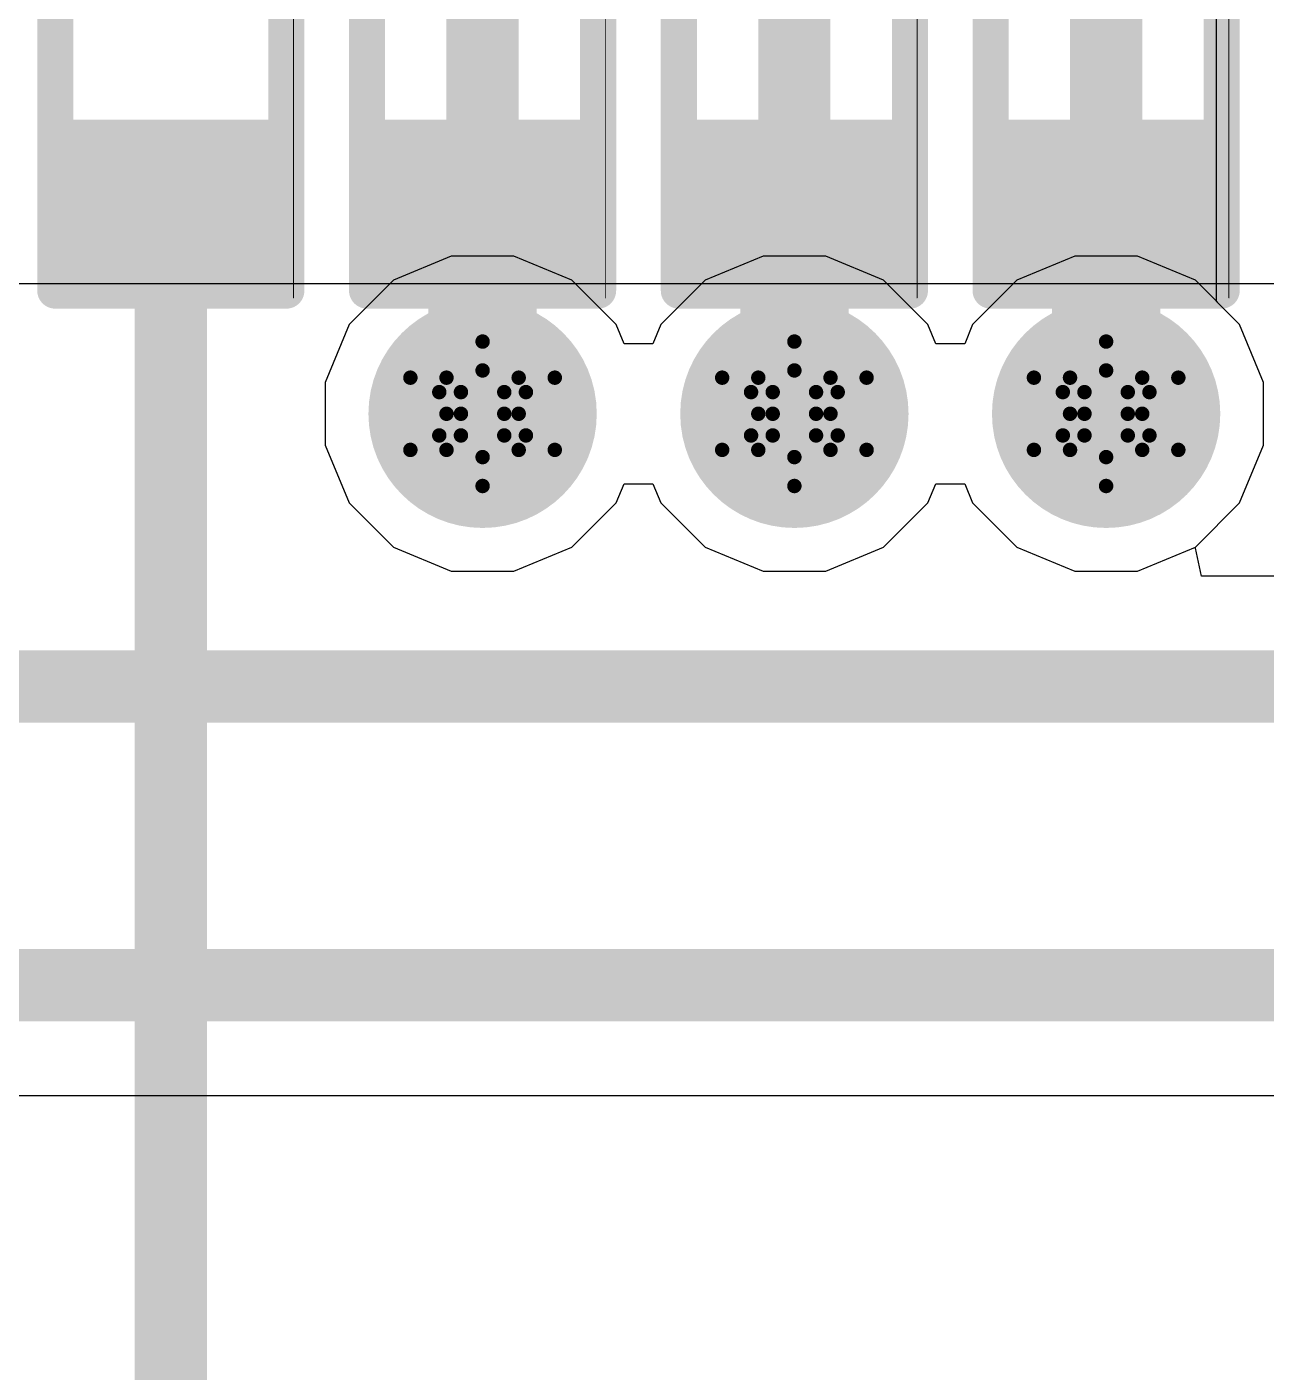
# Model space of a CAD drawing. Header units: inches. Extents: x -5 to 5328, y -4 to 5281.
# Drawn here: x 12.905 to 17.264, y 33.323 to 38.054 of the extents above; entities that cross this region are included whole.
import ezdxf

# ---------------------------------------------------------------- set-up
doc = ezdxf.new("R2010")
doc.units = ezdxf.units.IN
for name, color, linetype in [('Bottom Layer', 5, 'Continuous'), ('Bottom Solder', 6, 'Continuous'), ('Drill Drawing', 1, 'Continuous'), ('Layer 1', 16, 'Continuous'), ('Layer 2', 76, 'Continuous'), ('Top Layer', 1, 'Continuous'), ('Top Overlay', 2, 'Continuous'), ('Top Paste', 8, 'Continuous'), ('Top Solder', 216, 'Continuous'), ('Via Holes', 16, 'Continuous')]:
    doc.layers.add(name, color=color, linetype=linetype)

# ---------------------------------------------------------------- blocks, each defined once
blk = doc.blocks.new('R___0402_45')
at = {"layer": 'Top Layer'}
for points in [[(-0.6985, -0.3175), (-0.6985, 0.3175), (-0.2413, 0.3175), (-0.2413, -0.3175)], [(0.2413, -0.3175), (0.2413, 0.3175), (0.6985, 0.3175), (0.6985, -0.3175)]]:
    blk.add_hatch(color=1, dxfattribs=at).paths.add_polyline_path(points)
at = {"layer": 'Top Paste'}
for points in [[(-0.6985, -0.3175), (-0.6985, 0.3175), (-0.2413, 0.3175), (-0.2413, -0.3175)], [(0.2413, -0.3175), (0.2413, 0.3175), (0.6985, 0.3175), (0.6985, -0.3175)]]:
    blk.add_hatch(color=8, dxfattribs=at).paths.add_polyline_path(points)
at = {"layer": 'Top Solder'}
for points in [[(-0.7535, -0.3725), (-0.7535, 0.3725), (-0.1863, 0.3725), (-0.1863, -0.3725)], [(0.1863, -0.3725), (0.1863, 0.3725), (0.7535, 0.3725), (0.7535, -0.3725)]]:
    blk.add_hatch(color=216, dxfattribs=at).paths.add_polyline_path(points)
at = {"layer": 'Top Overlay'}
for points in [[(-0.7874, 0.4064, 0.127, 0.127, 0), (-0.7874, -0.4064, 0.127, 0.127, 0)], [(-0.7874, 0.4064, 0.127, 0.127, 0), (0.7874, 0.4064, 0.127, 0.127, 0)], [(0.7874, 0.4064, 0.127, 0.127, 0), (0.7874, -0.4064, 0.127, 0.127, 0)], [(-0.7874, -0.4064, 0.127, 0.127, 0), (0.7874, -0.4064, 0.127, 0.127, 0)], [(-0.8128, -0.4318, 0.00323, 0.00323, 0), (0.8128, -0.4318, 0.00323, 0.00323, 0)]]:
    blk.add_lwpolyline(points, format="xyseb", dxfattribs=at)
for points in [[(-0.8191, 0.4064, 0.0635, 0.0635, 1), (-0.7556, 0.4064, 0.0635, 0.0635, 1)], [(-0.8191, 0.4064, 0.0635, 0.0635, 1), (-0.7556, 0.4064, 0.0635, 0.0635, 1)], [(0.7556, 0.4064, 0.0635, 0.0635, 1), (0.8191, 0.4064, 0.0635, 0.0635, 1)], [(0.7556, 0.4064, 0.0635, 0.0635, 1), (0.8191, 0.4064, 0.0635, 0.0635, 1)], [(-0.8191, -0.4064, 0.0635, 0.0635, 1), (-0.7556, -0.4064, 0.0635, 0.0635, 1)], [(-0.8191, -0.4064, 0.0635, 0.0635, 1), (-0.7556, -0.4064, 0.0635, 0.0635, 1)], [(0.7556, -0.4064, 0.0635, 0.0635, 1), (0.8191, -0.4064, 0.0635, 0.0635, 1)], [(0.7556, -0.4064, 0.0635, 0.0635, 1), (0.8191, -0.4064, 0.0635, 0.0635, 1)], [(-0.8136, -0.4318, 0.00161, 0.00161, 1), (-0.812, -0.4318, 0.00161, 0.00161, 1)], [(0.812, -0.4318, 0.00161, 0.00161, 1), (0.8136, -0.4318, 0.00161, 0.00161, 1)]]:
    blk.add_lwpolyline(points, format="xyseb", close=True, dxfattribs=at)
blk = doc.blocks.new('R___0402_49')
at = {"layer": 'Top Layer'}
for points in [[(-0.6985, -0.3175), (-0.6985, 0.3175), (-0.2413, 0.3175), (-0.2413, -0.3175)], [(0.2413, -0.3175), (0.2413, 0.3175), (0.6985, 0.3175), (0.6985, -0.3175)]]:
    blk.add_hatch(color=1, dxfattribs=at).paths.add_polyline_path(points)
at = {"layer": 'Top Paste'}
for points in [[(-0.6985, -0.3175), (-0.6985, 0.3175), (-0.2413, 0.3175), (-0.2413, -0.3175)], [(0.2413, -0.3175), (0.2413, 0.3175), (0.6985, 0.3175), (0.6985, -0.3175)]]:
    blk.add_hatch(color=8, dxfattribs=at).paths.add_polyline_path(points)
at = {"layer": 'Top Solder'}
for points in [[(-0.7535, -0.3725), (-0.7535, 0.3725), (-0.1863, 0.3725), (-0.1863, -0.3725)], [(0.1863, -0.3725), (0.1863, 0.3725), (0.7535, 0.3725), (0.7535, -0.3725)]]:
    blk.add_hatch(color=216, dxfattribs=at).paths.add_polyline_path(points)
at = {"layer": 'Top Overlay'}
for points in [[(-0.7874, 0.4064, 0.127, 0.127, 0), (-0.7874, -0.4064, 0.127, 0.127, 0)], [(-0.7874, 0.4064, 0.127, 0.127, 0), (0.7874, 0.4064, 0.127, 0.127, 0)], [(0.7874, 0.4064, 0.127, 0.127, 0), (0.7874, -0.4064, 0.127, 0.127, 0)], [(-0.7874, -0.4064, 0.127, 0.127, 0), (0.7874, -0.4064, 0.127, 0.127, 0)], [(-0.8128, -0.4318, 0.00323, 0.00323, 0), (0.8128, -0.4318, 0.00323, 0.00323, 0)]]:
    blk.add_lwpolyline(points, format="xyseb", dxfattribs=at)
for points in [[(-0.8191, 0.4064, 0.0635, 0.0635, 1), (-0.7556, 0.4064, 0.0635, 0.0635, 1)], [(-0.8191, 0.4064, 0.0635, 0.0635, 1), (-0.7556, 0.4064, 0.0635, 0.0635, 1)], [(0.7556, 0.4064, 0.0635, 0.0635, 1), (0.8191, 0.4064, 0.0635, 0.0635, 1)], [(0.7556, 0.4064, 0.0635, 0.0635, 1), (0.8191, 0.4064, 0.0635, 0.0635, 1)], [(-0.8191, -0.4064, 0.0635, 0.0635, 1), (-0.7556, -0.4064, 0.0635, 0.0635, 1)], [(-0.8191, -0.4064, 0.0635, 0.0635, 1), (-0.7556, -0.4064, 0.0635, 0.0635, 1)], [(0.7556, -0.4064, 0.0635, 0.0635, 1), (0.8191, -0.4064, 0.0635, 0.0635, 1)], [(0.7556, -0.4064, 0.0635, 0.0635, 1), (0.8191, -0.4064, 0.0635, 0.0635, 1)], [(-0.8136, -0.4318, 0.00161, 0.00161, 1), (-0.812, -0.4318, 0.00161, 0.00161, 1)], [(0.812, -0.4318, 0.00161, 0.00161, 1), (0.8136, -0.4318, 0.00161, 0.00161, 1)]]:
    blk.add_lwpolyline(points, format="xyseb", close=True, dxfattribs=at)
blk = doc.blocks.new('R___0402_51')
at = {"layer": 'Top Layer'}
for points in [[(-0.6985, -0.3175), (-0.6985, 0.3175), (-0.2413, 0.3175), (-0.2413, -0.3175)], [(0.2413, -0.3175), (0.2413, 0.3175), (0.6985, 0.3175), (0.6985, -0.3175)]]:
    blk.add_hatch(color=1, dxfattribs=at).paths.add_polyline_path(points)
at = {"layer": 'Top Paste'}
for points in [[(-0.6985, -0.3175), (-0.6985, 0.3175), (-0.2413, 0.3175), (-0.2413, -0.3175)], [(0.2413, -0.3175), (0.2413, 0.3175), (0.6985, 0.3175), (0.6985, -0.3175)]]:
    blk.add_hatch(color=8, dxfattribs=at).paths.add_polyline_path(points)
at = {"layer": 'Top Solder'}
for points in [[(-0.7535, -0.3725), (-0.7535, 0.3725), (-0.1863, 0.3725), (-0.1863, -0.3725)], [(0.1863, -0.3725), (0.1863, 0.3725), (0.7535, 0.3725), (0.7535, -0.3725)]]:
    blk.add_hatch(color=216, dxfattribs=at).paths.add_polyline_path(points)
at = {"layer": 'Top Overlay'}
for points in [[(-0.7874, 0.4064, 0.127, 0.127, 0), (-0.7874, -0.4064, 0.127, 0.127, 0)], [(-0.7874, 0.4064, 0.127, 0.127, 0), (0.7874, 0.4064, 0.127, 0.127, 0)], [(0.7874, 0.4064, 0.127, 0.127, 0), (0.7874, -0.4064, 0.127, 0.127, 0)], [(-0.7874, -0.4064, 0.127, 0.127, 0), (0.7874, -0.4064, 0.127, 0.127, 0)], [(-0.8128, -0.4318, 0.00323, 0.00323, 0), (0.8128, -0.4318, 0.00323, 0.00323, 0)]]:
    blk.add_lwpolyline(points, format="xyseb", dxfattribs=at)
for points in [[(-0.8191, 0.4064, 0.0635, 0.0635, 1), (-0.7556, 0.4064, 0.0635, 0.0635, 1)], [(-0.8191, 0.4064, 0.0635, 0.0635, 1), (-0.7556, 0.4064, 0.0635, 0.0635, 1)], [(0.7556, 0.4064, 0.0635, 0.0635, 1), (0.8191, 0.4064, 0.0635, 0.0635, 1)], [(0.7556, 0.4064, 0.0635, 0.0635, 1), (0.8191, 0.4064, 0.0635, 0.0635, 1)], [(-0.8191, -0.4064, 0.0635, 0.0635, 1), (-0.7556, -0.4064, 0.0635, 0.0635, 1)], [(-0.8191, -0.4064, 0.0635, 0.0635, 1), (-0.7556, -0.4064, 0.0635, 0.0635, 1)], [(0.7556, -0.4064, 0.0635, 0.0635, 1), (0.8191, -0.4064, 0.0635, 0.0635, 1)], [(0.7556, -0.4064, 0.0635, 0.0635, 1), (0.8191, -0.4064, 0.0635, 0.0635, 1)], [(-0.8136, -0.4318, 0.00161, 0.00161, 1), (-0.812, -0.4318, 0.00161, 0.00161, 1)], [(0.812, -0.4318, 0.00161, 0.00161, 1), (0.8136, -0.4318, 0.00161, 0.00161, 1)]]:
    blk.add_lwpolyline(points, format="xyseb", close=True, dxfattribs=at)
blk = doc.blocks.new('R___0402_61')
at = {"layer": 'Top Layer'}
for points in [[(-0.6985, -0.3175), (-0.6985, 0.3175), (-0.2413, 0.3175), (-0.2413, -0.3175)], [(0.2413, -0.3175), (0.2413, 0.3175), (0.6985, 0.3175), (0.6985, -0.3175)]]:
    blk.add_hatch(color=1, dxfattribs=at).paths.add_polyline_path(points)
at = {"layer": 'Top Paste'}
for points in [[(-0.6985, -0.3175), (-0.6985, 0.3175), (-0.2413, 0.3175), (-0.2413, -0.3175)], [(0.2413, -0.3175), (0.2413, 0.3175), (0.6985, 0.3175), (0.6985, -0.3175)]]:
    blk.add_hatch(color=8, dxfattribs=at).paths.add_polyline_path(points)
at = {"layer": 'Top Solder'}
for points in [[(-0.7535, -0.3725), (-0.7535, 0.3725), (-0.1863, 0.3725), (-0.1863, -0.3725)], [(0.1863, -0.3725), (0.1863, 0.3725), (0.7535, 0.3725), (0.7535, -0.3725)]]:
    blk.add_hatch(color=216, dxfattribs=at).paths.add_polyline_path(points)
at = {"layer": 'Top Overlay'}
for points in [[(-0.7874, 0.4064, 0.127, 0.127, 0), (-0.7874, -0.4064, 0.127, 0.127, 0)], [(-0.7874, 0.4064, 0.127, 0.127, 0), (0.7874, 0.4064, 0.127, 0.127, 0)], [(0.7874, 0.4064, 0.127, 0.127, 0), (0.7874, -0.4064, 0.127, 0.127, 0)], [(-0.7874, -0.4064, 0.127, 0.127, 0), (0.7874, -0.4064, 0.127, 0.127, 0)], [(-0.8128, -0.4318, 0.00323, 0.00323, 0), (0.8128, -0.4318, 0.00323, 0.00323, 0)]]:
    blk.add_lwpolyline(points, format="xyseb", dxfattribs=at)
for points in [[(-0.8191, 0.4064, 0.0635, 0.0635, 1), (-0.7556, 0.4064, 0.0635, 0.0635, 1)], [(-0.8191, 0.4064, 0.0635, 0.0635, 1), (-0.7556, 0.4064, 0.0635, 0.0635, 1)], [(0.7556, 0.4064, 0.0635, 0.0635, 1), (0.8191, 0.4064, 0.0635, 0.0635, 1)], [(0.7556, 0.4064, 0.0635, 0.0635, 1), (0.8191, 0.4064, 0.0635, 0.0635, 1)], [(-0.8191, -0.4064, 0.0635, 0.0635, 1), (-0.7556, -0.4064, 0.0635, 0.0635, 1)], [(-0.8191, -0.4064, 0.0635, 0.0635, 1), (-0.7556, -0.4064, 0.0635, 0.0635, 1)], [(0.7556, -0.4064, 0.0635, 0.0635, 1), (0.8191, -0.4064, 0.0635, 0.0635, 1)], [(0.7556, -0.4064, 0.0635, 0.0635, 1), (0.8191, -0.4064, 0.0635, 0.0635, 1)], [(-0.8136, -0.4318, 0.00161, 0.00161, 1), (-0.812, -0.4318, 0.00161, 0.00161, 1)], [(0.812, -0.4318, 0.00161, 0.00161, 1), (0.8136, -0.4318, 0.00161, 0.00161, 1)]]:
    blk.add_lwpolyline(points, format="xyseb", close=True, dxfattribs=at)

msp = doc.modelspace()

# ---------------------------------------------------------------- hatches: boundary and pattern name
at = {"layer": 'Bottom Layer'}
h = msp.add_hatch(color=5, dxfattribs=at)
edge = h.paths.add_edge_path()
edge.add_arc((14.5083, 36.6936), 0.3, 0, 360)
h = msp.add_hatch(color=5, dxfattribs=at)
edge = h.paths.add_edge_path()
edge.add_arc((15.6051, 36.6936), 0.3, 0, 360)
h = msp.add_hatch(color=5, dxfattribs=at)
edge = h.paths.add_edge_path()
edge.add_arc((16.7017, 36.6936), 0.3, 0, 360)
at = {"layer": 'Bottom Solder'}
h = msp.add_hatch(color=6, dxfattribs=at)
edge = h.paths.add_edge_path()
edge.add_arc((14.5083, 36.6936), 0.4016, 0, 360)
h = msp.add_hatch(color=6, dxfattribs=at)
edge = h.paths.add_edge_path()
edge.add_arc((15.6051, 36.6936), 0.4016, 0, 360)
h = msp.add_hatch(color=6, dxfattribs=at)
edge = h.paths.add_edge_path()
edge.add_arc((16.7017, 36.6936), 0.4016, 0, 360)
at = {"layer": 'Layer 1'}
h = msp.add_hatch(color=16, dxfattribs=at)
edge = h.paths.add_edge_path()
edge.add_arc((14.5083, 36.6936), 0.3, 0, 360)
h = msp.add_hatch(color=16, dxfattribs=at)
edge = h.paths.add_edge_path()
edge.add_arc((15.6051, 36.6936), 0.3, 0, 360)
h = msp.add_hatch(color=16, dxfattribs=at)
edge = h.paths.add_edge_path()
edge.add_arc((16.7017, 36.6936), 0.3, 0, 360)
at = {"layer": 'Layer 2'}
h = msp.add_hatch(color=76, dxfattribs=at)
edge = h.paths.add_edge_path()
edge.add_arc((14.5083, 36.6936), 0.3, 0, 360)
h = msp.add_hatch(color=76, dxfattribs=at)
edge = h.paths.add_edge_path()
edge.add_arc((15.6051, 36.6936), 0.3, 0, 360)
h = msp.add_hatch(color=76, dxfattribs=at)
edge = h.paths.add_edge_path()
edge.add_arc((16.7017, 36.6936), 0.3, 0, 360)
at = {"layer": 'Top Layer'}
h = msp.add_hatch(color=1, dxfattribs=at)
edge = h.paths.add_edge_path()
edge.add_arc((14.5083, 36.6936), 0.3, 0, 360)
h = msp.add_hatch(color=1, dxfattribs=at)
edge = h.paths.add_edge_path()
edge.add_arc((15.6051, 36.6936), 0.3, 0, 360)
h = msp.add_hatch(color=1, dxfattribs=at)
edge = h.paths.add_edge_path()
edge.add_arc((16.7017, 36.6936), 0.3, 0, 360)
at = {"layer": 'Top Solder'}
h = msp.add_hatch(color=216, dxfattribs=at)
edge = h.paths.add_edge_path()
edge.add_arc((14.5083, 36.6936), 0.4016, 0, 360)
h = msp.add_hatch(color=216, dxfattribs=at)
edge = h.paths.add_edge_path()
edge.add_arc((15.6051, 36.6936), 0.4016, 0, 360)
h = msp.add_hatch(color=216, dxfattribs=at)
edge = h.paths.add_edge_path()
edge.add_arc((16.7017, 36.6936), 0.4016, 0, 360)
at = {"layer": 'Via Holes'}
h = msp.add_hatch(color=7, dxfattribs=at)
edge = h.paths.add_edge_path()
edge.add_arc((14.5083, 36.6936), 0.15, 0, 360)
h = msp.add_hatch(color=7, dxfattribs=at)
edge = h.paths.add_edge_path()
edge.add_arc((15.6051, 36.6936), 0.15, 0, 360)
h = msp.add_hatch(color=7, dxfattribs=at)
edge = h.paths.add_edge_path()
edge.add_arc((16.7017, 36.6936), 0.15, 0, 360)

# ---------------------------------------------------------------- linework, layer by layer
at = {"layer": 'Bottom Layer'}
for p, q in [((17.0902, 37.0885), (17.0902, 39.2285)), ((17.1713, 37.0074), (17.0902, 37.0885)), ((17.2557, 36.8038), (17.1713, 37.0074)), ((17.2557, 36.5834), (17.2557, 36.8038)), ((17.1713, 36.3798), (17.2557, 36.5834)), ((17.0162, 36.2246), (17.1713, 36.3798)), ((17.0162, 36.2206), (17.0162, 36.2246)), ((17.0373, 36.123), (17.0162, 36.2206)), ((26.0758, 36.123), (17.0373, 36.123)), ((10.5389, 34.2957), (24.5599, 34.2957))]:
    msp.add_line(p, q, dxfattribs=at)
for points in [[(14.5083, 36.6936, 0.254, 0.254, 0), (14.5083, 41.0449, 0.254, 0.254, 0)], [(15.6051, 36.6936, 0.254, 0.254, 0), (15.6051, 40.6374, 0.254, 0.254, 0)], [(16.7018, 36.6936, 0.254, 0.254, 0), (16.7018, 39.3894, 0.254, 0.254, 0)], [(11.2375, 35.7346, 0.254, 0.254, 0), (26.582, 35.7346, 0.254, 0.254, 0)], [(10.1439, 34.6841, 0.254, 0.254, 0), (25.1754, 34.6841, 0.254, 0.254, 0)]]:
    msp.add_lwpolyline(points, format="xyseb", dxfattribs=at)
for points in [[(14.4448, 36.6936, 0.127, 0.127, 1), (14.5718, 36.6936, 0.127, 0.127, 1)], [(15.5416, 36.6936, 0.127, 0.127, 1), (15.6686, 36.6936, 0.127, 0.127, 1)], [(16.6383, 36.6936, 0.127, 0.127, 1), (16.7653, 36.6936, 0.127, 0.127, 1)]]:
    msp.add_lwpolyline(points, format="xyseb", close=True, dxfattribs=at)
at = {"layer": 'Drill Drawing'}
for points in [[(14.3813, 36.8206, 0.0508, 0.0508, 0), (14.5083, 36.9476, 0.0508, 0.0508, 0)], [(14.5083, 36.9476, 0.0508, 0.0508, 0), (14.6353, 36.8206, 0.0508, 0.0508, 0)], [(15.4781, 36.8206, 0.0508, 0.0508, 0), (15.6051, 36.9476, 0.0508, 0.0508, 0)], [(15.6051, 36.9476, 0.0508, 0.0508, 0), (15.7321, 36.8206, 0.0508, 0.0508, 0)], [(16.5747, 36.8206, 0.0508, 0.0508, 0), (16.7017, 36.9476, 0.0508, 0.0508, 0)], [(16.7017, 36.9476, 0.0508, 0.0508, 0), (16.8287, 36.8206, 0.0508, 0.0508, 0)], [(14.4321, 36.7698, 0.0508, 0.0508, 0), (14.5083, 36.846, 0.0508, 0.0508, 0)], [(14.5083, 36.846, 0.0508, 0.0508, 0), (14.5845, 36.7698, 0.0508, 0.0508, 0)], [(15.5289, 36.7698, 0.0508, 0.0508, 0), (15.6051, 36.846, 0.0508, 0.0508, 0)], [(15.6051, 36.846, 0.0508, 0.0508, 0), (15.6813, 36.7698, 0.0508, 0.0508, 0)], [(16.6255, 36.7698, 0.0508, 0.0508, 0), (16.7017, 36.846, 0.0508, 0.0508, 0)], [(16.7017, 36.846, 0.0508, 0.0508, 0), (16.7779, 36.7698, 0.0508, 0.0508, 0)], [(14.2543, 36.8206, 0.0508, 0.0508, 0), (14.3813, 36.6936, 0.0508, 0.0508, 0)], [(14.2543, 36.8206, 0.0508, 0.0508, 0), (14.3813, 36.8206, 0.0508, 0.0508, 0)], [(14.6353, 36.8206, 0.0508, 0.0508, 0), (14.7623, 36.8206, 0.0508, 0.0508, 0)], [(14.6353, 36.6936, 0.0508, 0.0508, 0), (14.7623, 36.8206, 0.0508, 0.0508, 0)], [(15.3511, 36.8206, 0.0508, 0.0508, 0), (15.4781, 36.6936, 0.0508, 0.0508, 0)], [(15.3511, 36.8206, 0.0508, 0.0508, 0), (15.4781, 36.8206, 0.0508, 0.0508, 0)], [(15.7321, 36.8206, 0.0508, 0.0508, 0), (15.8591, 36.8206, 0.0508, 0.0508, 0)], [(15.7321, 36.6936, 0.0508, 0.0508, 0), (15.8591, 36.8206, 0.0508, 0.0508, 0)], [(16.4477, 36.8206, 0.0508, 0.0508, 0), (16.5747, 36.6936, 0.0508, 0.0508, 0)], [(16.4477, 36.8206, 0.0508, 0.0508, 0), (16.5747, 36.8206, 0.0508, 0.0508, 0)], [(16.8287, 36.8206, 0.0508, 0.0508, 0), (16.9557, 36.8206, 0.0508, 0.0508, 0)], [(16.8287, 36.6936, 0.0508, 0.0508, 0), (16.9557, 36.8206, 0.0508, 0.0508, 0)], [(14.3559, 36.7698, 0.0508, 0.0508, 0), (14.4321, 36.6936, 0.0508, 0.0508, 0)], [(14.3559, 36.7698, 0.0508, 0.0508, 0), (14.4321, 36.7698, 0.0508, 0.0508, 0)], [(14.5845, 36.7698, 0.0508, 0.0508, 0), (14.6607, 36.7698, 0.0508, 0.0508, 0)], [(14.5845, 36.6936, 0.0508, 0.0508, 0), (14.6607, 36.7698, 0.0508, 0.0508, 0)], [(15.4527, 36.7698, 0.0508, 0.0508, 0), (15.5289, 36.6936, 0.0508, 0.0508, 0)], [(15.4527, 36.7698, 0.0508, 0.0508, 0), (15.5289, 36.7698, 0.0508, 0.0508, 0)], [(15.6813, 36.7698, 0.0508, 0.0508, 0), (15.7575, 36.7698, 0.0508, 0.0508, 0)], [(15.6813, 36.6936, 0.0508, 0.0508, 0), (15.7575, 36.7698, 0.0508, 0.0508, 0)], [(16.5493, 36.7698, 0.0508, 0.0508, 0), (16.6255, 36.6936, 0.0508, 0.0508, 0)], [(16.5493, 36.7698, 0.0508, 0.0508, 0), (16.6255, 36.7698, 0.0508, 0.0508, 0)], [(16.7779, 36.7698, 0.0508, 0.0508, 0), (16.8541, 36.7698, 0.0508, 0.0508, 0)], [(16.7779, 36.6936, 0.0508, 0.0508, 0), (16.8541, 36.7698, 0.0508, 0.0508, 0)], [(14.2543, 36.5666, 0.0508, 0.0508, 0), (14.3813, 36.6936, 0.0508, 0.0508, 0)], [(14.3559, 36.6174, 0.0508, 0.0508, 0), (14.4321, 36.6936, 0.0508, 0.0508, 0)], [(14.5845, 36.6936, 0.0508, 0.0508, 0), (14.6607, 36.6174, 0.0508, 0.0508, 0)], [(14.6353, 36.6936, 0.0508, 0.0508, 0), (14.7623, 36.5666, 0.0508, 0.0508, 0)], [(15.3511, 36.5666, 0.0508, 0.0508, 0), (15.4781, 36.6936, 0.0508, 0.0508, 0)], [(15.4527, 36.6174, 0.0508, 0.0508, 0), (15.5289, 36.6936, 0.0508, 0.0508, 0)], [(15.6813, 36.6936, 0.0508, 0.0508, 0), (15.7575, 36.6174, 0.0508, 0.0508, 0)], [(15.7321, 36.6936, 0.0508, 0.0508, 0), (15.8591, 36.5666, 0.0508, 0.0508, 0)], [(16.4477, 36.5666, 0.0508, 0.0508, 0), (16.5747, 36.6936, 0.0508, 0.0508, 0)], [(16.5493, 36.6174, 0.0508, 0.0508, 0), (16.6255, 36.6936, 0.0508, 0.0508, 0)], [(16.7779, 36.6936, 0.0508, 0.0508, 0), (16.8541, 36.6174, 0.0508, 0.0508, 0)], [(16.8287, 36.6936, 0.0508, 0.0508, 0), (16.9557, 36.5666, 0.0508, 0.0508, 0)], [(14.3559, 36.6174, 0.0508, 0.0508, 0), (14.4321, 36.6174, 0.0508, 0.0508, 0)], [(14.4321, 36.6174, 0.0508, 0.0508, 0), (14.5083, 36.5412, 0.0508, 0.0508, 0)], [(14.5083, 36.5412, 0.0508, 0.0508, 0), (14.5845, 36.6174, 0.0508, 0.0508, 0)], [(14.5845, 36.6174, 0.0508, 0.0508, 0), (14.6607, 36.6174, 0.0508, 0.0508, 0)], [(15.4527, 36.6174, 0.0508, 0.0508, 0), (15.5289, 36.6174, 0.0508, 0.0508, 0)], [(15.5289, 36.6174, 0.0508, 0.0508, 0), (15.6051, 36.5412, 0.0508, 0.0508, 0)], [(15.6051, 36.5412, 0.0508, 0.0508, 0), (15.6813, 36.6174, 0.0508, 0.0508, 0)], [(15.6813, 36.6174, 0.0508, 0.0508, 0), (15.7575, 36.6174, 0.0508, 0.0508, 0)], [(16.5493, 36.6174, 0.0508, 0.0508, 0), (16.6255, 36.6174, 0.0508, 0.0508, 0)], [(16.6255, 36.6174, 0.0508, 0.0508, 0), (16.7017, 36.5412, 0.0508, 0.0508, 0)], [(16.7017, 36.5412, 0.0508, 0.0508, 0), (16.7779, 36.6174, 0.0508, 0.0508, 0)], [(16.7779, 36.6174, 0.0508, 0.0508, 0), (16.8541, 36.6174, 0.0508, 0.0508, 0)], [(14.2543, 36.5666, 0.0508, 0.0508, 0), (14.3813, 36.5666, 0.0508, 0.0508, 0)], [(14.3813, 36.5666, 0.0508, 0.0508, 0), (14.5083, 36.4396, 0.0508, 0.0508, 0)], [(14.5083, 36.4396, 0.0508, 0.0508, 0), (14.6353, 36.5666, 0.0508, 0.0508, 0)], [(14.6353, 36.5666, 0.0508, 0.0508, 0), (14.7623, 36.5666, 0.0508, 0.0508, 0)], [(15.3511, 36.5666, 0.0508, 0.0508, 0), (15.4781, 36.5666, 0.0508, 0.0508, 0)], [(15.4781, 36.5666, 0.0508, 0.0508, 0), (15.6051, 36.4396, 0.0508, 0.0508, 0)], [(15.6051, 36.4396, 0.0508, 0.0508, 0), (15.7321, 36.5666, 0.0508, 0.0508, 0)], [(15.7321, 36.5666, 0.0508, 0.0508, 0), (15.8591, 36.5666, 0.0508, 0.0508, 0)], [(16.4477, 36.5666, 0.0508, 0.0508, 0), (16.5747, 36.5666, 0.0508, 0.0508, 0)], [(16.5747, 36.5666, 0.0508, 0.0508, 0), (16.7017, 36.4396, 0.0508, 0.0508, 0)], [(16.7017, 36.4396, 0.0508, 0.0508, 0), (16.8287, 36.5666, 0.0508, 0.0508, 0)], [(16.8287, 36.5666, 0.0508, 0.0508, 0), (16.9557, 36.5666, 0.0508, 0.0508, 0)]]:
    msp.add_lwpolyline(points, format="xyseb", dxfattribs=at)
for points in [[(14.4956, 36.9476, 0.0254, 0.0254, 1), (14.521, 36.9476, 0.0254, 0.0254, 1)], [(14.4956, 36.9476, 0.0254, 0.0254, 1), (14.521, 36.9476, 0.0254, 0.0254, 1)], [(15.5924, 36.9476, 0.0254, 0.0254, 1), (15.6178, 36.9476, 0.0254, 0.0254, 1)], [(15.5924, 36.9476, 0.0254, 0.0254, 1), (15.6178, 36.9476, 0.0254, 0.0254, 1)], [(16.689, 36.9476, 0.0254, 0.0254, 1), (16.7144, 36.9476, 0.0254, 0.0254, 1)], [(16.689, 36.9476, 0.0254, 0.0254, 1), (16.7144, 36.9476, 0.0254, 0.0254, 1)], [(14.4956, 36.846, 0.0254, 0.0254, 1), (14.521, 36.846, 0.0254, 0.0254, 1)], [(14.4956, 36.846, 0.0254, 0.0254, 1), (14.521, 36.846, 0.0254, 0.0254, 1)], [(15.5924, 36.846, 0.0254, 0.0254, 1), (15.6178, 36.846, 0.0254, 0.0254, 1)], [(15.5924, 36.846, 0.0254, 0.0254, 1), (15.6178, 36.846, 0.0254, 0.0254, 1)], [(16.689, 36.846, 0.0254, 0.0254, 1), (16.7144, 36.846, 0.0254, 0.0254, 1)], [(16.689, 36.846, 0.0254, 0.0254, 1), (16.7144, 36.846, 0.0254, 0.0254, 1)], [(14.2416, 36.8206, 0.0254, 0.0254, 1), (14.267, 36.8206, 0.0254, 0.0254, 1)], [(14.2416, 36.8206, 0.0254, 0.0254, 1), (14.267, 36.8206, 0.0254, 0.0254, 1)], [(14.3686, 36.8206, 0.0254, 0.0254, 1), (14.394, 36.8206, 0.0254, 0.0254, 1)], [(14.3686, 36.8206, 0.0254, 0.0254, 1), (14.394, 36.8206, 0.0254, 0.0254, 1)], [(14.6226, 36.8206, 0.0254, 0.0254, 1), (14.648, 36.8206, 0.0254, 0.0254, 1)], [(14.6226, 36.8206, 0.0254, 0.0254, 1), (14.648, 36.8206, 0.0254, 0.0254, 1)], [(14.7496, 36.8206, 0.0254, 0.0254, 1), (14.775, 36.8206, 0.0254, 0.0254, 1)], [(14.7496, 36.8206, 0.0254, 0.0254, 1), (14.775, 36.8206, 0.0254, 0.0254, 1)], [(15.3384, 36.8206, 0.0254, 0.0254, 1), (15.3638, 36.8206, 0.0254, 0.0254, 1)], [(15.3384, 36.8206, 0.0254, 0.0254, 1), (15.3638, 36.8206, 0.0254, 0.0254, 1)], [(15.4654, 36.8206, 0.0254, 0.0254, 1), (15.4908, 36.8206, 0.0254, 0.0254, 1)], [(15.4654, 36.8206, 0.0254, 0.0254, 1), (15.4908, 36.8206, 0.0254, 0.0254, 1)], [(15.7194, 36.8206, 0.0254, 0.0254, 1), (15.7448, 36.8206, 0.0254, 0.0254, 1)], [(15.7194, 36.8206, 0.0254, 0.0254, 1), (15.7448, 36.8206, 0.0254, 0.0254, 1)], [(15.8464, 36.8206, 0.0254, 0.0254, 1), (15.8718, 36.8206, 0.0254, 0.0254, 1)], [(15.8464, 36.8206, 0.0254, 0.0254, 1), (15.8718, 36.8206, 0.0254, 0.0254, 1)], [(16.435, 36.8206, 0.0254, 0.0254, 1), (16.4604, 36.8206, 0.0254, 0.0254, 1)], [(16.435, 36.8206, 0.0254, 0.0254, 1), (16.4604, 36.8206, 0.0254, 0.0254, 1)], [(16.562, 36.8206, 0.0254, 0.0254, 1), (16.5874, 36.8206, 0.0254, 0.0254, 1)], [(16.562, 36.8206, 0.0254, 0.0254, 1), (16.5874, 36.8206, 0.0254, 0.0254, 1)], [(16.816, 36.8206, 0.0254, 0.0254, 1), (16.8414, 36.8206, 0.0254, 0.0254, 1)], [(16.816, 36.8206, 0.0254, 0.0254, 1), (16.8414, 36.8206, 0.0254, 0.0254, 1)], [(16.943, 36.8206, 0.0254, 0.0254, 1), (16.9684, 36.8206, 0.0254, 0.0254, 1)], [(16.943, 36.8206, 0.0254, 0.0254, 1), (16.9684, 36.8206, 0.0254, 0.0254, 1)], [(14.3432, 36.7698, 0.0254, 0.0254, 1), (14.3686, 36.7698, 0.0254, 0.0254, 1)], [(14.3432, 36.7698, 0.0254, 0.0254, 1), (14.3686, 36.7698, 0.0254, 0.0254, 1)], [(14.4194, 36.7698, 0.0254, 0.0254, 1), (14.4448, 36.7698, 0.0254, 0.0254, 1)], [(14.4194, 36.7698, 0.0254, 0.0254, 1), (14.4448, 36.7698, 0.0254, 0.0254, 1)], [(14.5718, 36.7698, 0.0254, 0.0254, 1), (14.5972, 36.7698, 0.0254, 0.0254, 1)], [(14.5718, 36.7698, 0.0254, 0.0254, 1), (14.5972, 36.7698, 0.0254, 0.0254, 1)], [(14.648, 36.7698, 0.0254, 0.0254, 1), (14.6734, 36.7698, 0.0254, 0.0254, 1)], [(14.648, 36.7698, 0.0254, 0.0254, 1), (14.6734, 36.7698, 0.0254, 0.0254, 1)], [(15.44, 36.7698, 0.0254, 0.0254, 1), (15.4654, 36.7698, 0.0254, 0.0254, 1)], [(15.44, 36.7698, 0.0254, 0.0254, 1), (15.4654, 36.7698, 0.0254, 0.0254, 1)], [(15.5162, 36.7698, 0.0254, 0.0254, 1), (15.5416, 36.7698, 0.0254, 0.0254, 1)], [(15.5162, 36.7698, 0.0254, 0.0254, 1), (15.5416, 36.7698, 0.0254, 0.0254, 1)], [(15.6686, 36.7698, 0.0254, 0.0254, 1), (15.694, 36.7698, 0.0254, 0.0254, 1)], [(15.6686, 36.7698, 0.0254, 0.0254, 1), (15.694, 36.7698, 0.0254, 0.0254, 1)], [(15.7448, 36.7698, 0.0254, 0.0254, 1), (15.7702, 36.7698, 0.0254, 0.0254, 1)], [(15.7448, 36.7698, 0.0254, 0.0254, 1), (15.7702, 36.7698, 0.0254, 0.0254, 1)], [(16.5366, 36.7698, 0.0254, 0.0254, 1), (16.562, 36.7698, 0.0254, 0.0254, 1)], [(16.5366, 36.7698, 0.0254, 0.0254, 1), (16.562, 36.7698, 0.0254, 0.0254, 1)], [(16.6128, 36.7698, 0.0254, 0.0254, 1), (16.6382, 36.7698, 0.0254, 0.0254, 1)], [(16.6128, 36.7698, 0.0254, 0.0254, 1), (16.6382, 36.7698, 0.0254, 0.0254, 1)], [(16.7652, 36.7698, 0.0254, 0.0254, 1), (16.7906, 36.7698, 0.0254, 0.0254, 1)], [(16.7652, 36.7698, 0.0254, 0.0254, 1), (16.7906, 36.7698, 0.0254, 0.0254, 1)], [(16.8414, 36.7698, 0.0254, 0.0254, 1), (16.8668, 36.7698, 0.0254, 0.0254, 1)], [(16.8414, 36.7698, 0.0254, 0.0254, 1), (16.8668, 36.7698, 0.0254, 0.0254, 1)], [(14.3686, 36.6936, 0.0254, 0.0254, 1), (14.394, 36.6936, 0.0254, 0.0254, 1)], [(14.3686, 36.6936, 0.0254, 0.0254, 1), (14.394, 36.6936, 0.0254, 0.0254, 1)], [(14.4194, 36.6936, 0.0254, 0.0254, 1), (14.4448, 36.6936, 0.0254, 0.0254, 1)], [(14.4194, 36.6936, 0.0254, 0.0254, 1), (14.4448, 36.6936, 0.0254, 0.0254, 1)], [(14.5718, 36.6936, 0.0254, 0.0254, 1), (14.5972, 36.6936, 0.0254, 0.0254, 1)], [(14.5718, 36.6936, 0.0254, 0.0254, 1), (14.5972, 36.6936, 0.0254, 0.0254, 1)], [(14.6226, 36.6936, 0.0254, 0.0254, 1), (14.648, 36.6936, 0.0254, 0.0254, 1)], [(14.6226, 36.6936, 0.0254, 0.0254, 1), (14.648, 36.6936, 0.0254, 0.0254, 1)], [(15.4654, 36.6936, 0.0254, 0.0254, 1), (15.4908, 36.6936, 0.0254, 0.0254, 1)], [(15.4654, 36.6936, 0.0254, 0.0254, 1), (15.4908, 36.6936, 0.0254, 0.0254, 1)], [(15.5162, 36.6936, 0.0254, 0.0254, 1), (15.5416, 36.6936, 0.0254, 0.0254, 1)], [(15.5162, 36.6936, 0.0254, 0.0254, 1), (15.5416, 36.6936, 0.0254, 0.0254, 1)], [(15.6686, 36.6936, 0.0254, 0.0254, 1), (15.694, 36.6936, 0.0254, 0.0254, 1)], [(15.6686, 36.6936, 0.0254, 0.0254, 1), (15.694, 36.6936, 0.0254, 0.0254, 1)], [(15.7194, 36.6936, 0.0254, 0.0254, 1), (15.7448, 36.6936, 0.0254, 0.0254, 1)], [(15.7194, 36.6936, 0.0254, 0.0254, 1), (15.7448, 36.6936, 0.0254, 0.0254, 1)], [(16.562, 36.6936, 0.0254, 0.0254, 1), (16.5874, 36.6936, 0.0254, 0.0254, 1)], [(16.562, 36.6936, 0.0254, 0.0254, 1), (16.5874, 36.6936, 0.0254, 0.0254, 1)], [(16.6128, 36.6936, 0.0254, 0.0254, 1), (16.6382, 36.6936, 0.0254, 0.0254, 1)], [(16.6128, 36.6936, 0.0254, 0.0254, 1), (16.6382, 36.6936, 0.0254, 0.0254, 1)], [(16.7652, 36.6936, 0.0254, 0.0254, 1), (16.7906, 36.6936, 0.0254, 0.0254, 1)], [(16.7652, 36.6936, 0.0254, 0.0254, 1), (16.7906, 36.6936, 0.0254, 0.0254, 1)], [(16.816, 36.6936, 0.0254, 0.0254, 1), (16.8414, 36.6936, 0.0254, 0.0254, 1)], [(16.816, 36.6936, 0.0254, 0.0254, 1), (16.8414, 36.6936, 0.0254, 0.0254, 1)], [(14.3432, 36.6174, 0.0254, 0.0254, 1), (14.3686, 36.6174, 0.0254, 0.0254, 1)], [(14.3432, 36.6174, 0.0254, 0.0254, 1), (14.3686, 36.6174, 0.0254, 0.0254, 1)], [(14.4194, 36.6174, 0.0254, 0.0254, 1), (14.4448, 36.6174, 0.0254, 0.0254, 1)], [(14.4194, 36.6174, 0.0254, 0.0254, 1), (14.4448, 36.6174, 0.0254, 0.0254, 1)], [(14.5718, 36.6174, 0.0254, 0.0254, 1), (14.5972, 36.6174, 0.0254, 0.0254, 1)], [(14.5718, 36.6174, 0.0254, 0.0254, 1), (14.5972, 36.6174, 0.0254, 0.0254, 1)], [(14.648, 36.6174, 0.0254, 0.0254, 1), (14.6734, 36.6174, 0.0254, 0.0254, 1)], [(14.648, 36.6174, 0.0254, 0.0254, 1), (14.6734, 36.6174, 0.0254, 0.0254, 1)], [(15.44, 36.6174, 0.0254, 0.0254, 1), (15.4654, 36.6174, 0.0254, 0.0254, 1)], [(15.44, 36.6174, 0.0254, 0.0254, 1), (15.4654, 36.6174, 0.0254, 0.0254, 1)], [(15.5162, 36.6174, 0.0254, 0.0254, 1), (15.5416, 36.6174, 0.0254, 0.0254, 1)], [(15.5162, 36.6174, 0.0254, 0.0254, 1), (15.5416, 36.6174, 0.0254, 0.0254, 1)], [(15.6686, 36.6174, 0.0254, 0.0254, 1), (15.694, 36.6174, 0.0254, 0.0254, 1)], [(15.6686, 36.6174, 0.0254, 0.0254, 1), (15.694, 36.6174, 0.0254, 0.0254, 1)], [(15.7448, 36.6174, 0.0254, 0.0254, 1), (15.7702, 36.6174, 0.0254, 0.0254, 1)], [(15.7448, 36.6174, 0.0254, 0.0254, 1), (15.7702, 36.6174, 0.0254, 0.0254, 1)], [(16.5366, 36.6174, 0.0254, 0.0254, 1), (16.562, 36.6174, 0.0254, 0.0254, 1)], [(16.5366, 36.6174, 0.0254, 0.0254, 1), (16.562, 36.6174, 0.0254, 0.0254, 1)], [(16.6128, 36.6174, 0.0254, 0.0254, 1), (16.6382, 36.6174, 0.0254, 0.0254, 1)], [(16.6128, 36.6174, 0.0254, 0.0254, 1), (16.6382, 36.6174, 0.0254, 0.0254, 1)], [(16.7652, 36.6174, 0.0254, 0.0254, 1), (16.7906, 36.6174, 0.0254, 0.0254, 1)], [(16.7652, 36.6174, 0.0254, 0.0254, 1), (16.7906, 36.6174, 0.0254, 0.0254, 1)], [(16.8414, 36.6174, 0.0254, 0.0254, 1), (16.8668, 36.6174, 0.0254, 0.0254, 1)], [(16.8414, 36.6174, 0.0254, 0.0254, 1), (16.8668, 36.6174, 0.0254, 0.0254, 1)], [(14.2416, 36.5666, 0.0254, 0.0254, 1), (14.267, 36.5666, 0.0254, 0.0254, 1)], [(14.2416, 36.5666, 0.0254, 0.0254, 1), (14.267, 36.5666, 0.0254, 0.0254, 1)], [(14.3686, 36.5666, 0.0254, 0.0254, 1), (14.394, 36.5666, 0.0254, 0.0254, 1)], [(14.3686, 36.5666, 0.0254, 0.0254, 1), (14.394, 36.5666, 0.0254, 0.0254, 1)], [(14.6226, 36.5666, 0.0254, 0.0254, 1), (14.648, 36.5666, 0.0254, 0.0254, 1)], [(14.6226, 36.5666, 0.0254, 0.0254, 1), (14.648, 36.5666, 0.0254, 0.0254, 1)], [(14.7496, 36.5666, 0.0254, 0.0254, 1), (14.775, 36.5666, 0.0254, 0.0254, 1)], [(14.7496, 36.5666, 0.0254, 0.0254, 1), (14.775, 36.5666, 0.0254, 0.0254, 1)], [(15.3384, 36.5666, 0.0254, 0.0254, 1), (15.3638, 36.5666, 0.0254, 0.0254, 1)], [(15.3384, 36.5666, 0.0254, 0.0254, 1), (15.3638, 36.5666, 0.0254, 0.0254, 1)], [(15.4654, 36.5666, 0.0254, 0.0254, 1), (15.4908, 36.5666, 0.0254, 0.0254, 1)], [(15.4654, 36.5666, 0.0254, 0.0254, 1), (15.4908, 36.5666, 0.0254, 0.0254, 1)], [(15.7194, 36.5666, 0.0254, 0.0254, 1), (15.7448, 36.5666, 0.0254, 0.0254, 1)], [(15.7194, 36.5666, 0.0254, 0.0254, 1), (15.7448, 36.5666, 0.0254, 0.0254, 1)], [(15.8464, 36.5666, 0.0254, 0.0254, 1), (15.8718, 36.5666, 0.0254, 0.0254, 1)], [(15.8464, 36.5666, 0.0254, 0.0254, 1), (15.8718, 36.5666, 0.0254, 0.0254, 1)], [(16.435, 36.5666, 0.0254, 0.0254, 1), (16.4604, 36.5666, 0.0254, 0.0254, 1)], [(16.435, 36.5666, 0.0254, 0.0254, 1), (16.4604, 36.5666, 0.0254, 0.0254, 1)], [(16.562, 36.5666, 0.0254, 0.0254, 1), (16.5874, 36.5666, 0.0254, 0.0254, 1)], [(16.562, 36.5666, 0.0254, 0.0254, 1), (16.5874, 36.5666, 0.0254, 0.0254, 1)], [(16.816, 36.5666, 0.0254, 0.0254, 1), (16.8414, 36.5666, 0.0254, 0.0254, 1)], [(16.816, 36.5666, 0.0254, 0.0254, 1), (16.8414, 36.5666, 0.0254, 0.0254, 1)], [(16.943, 36.5666, 0.0254, 0.0254, 1), (16.9684, 36.5666, 0.0254, 0.0254, 1)], [(16.943, 36.5666, 0.0254, 0.0254, 1), (16.9684, 36.5666, 0.0254, 0.0254, 1)], [(14.4956, 36.5412, 0.0254, 0.0254, 1), (14.521, 36.5412, 0.0254, 0.0254, 1)], [(14.4956, 36.5412, 0.0254, 0.0254, 1), (14.521, 36.5412, 0.0254, 0.0254, 1)], [(15.5924, 36.5412, 0.0254, 0.0254, 1), (15.6178, 36.5412, 0.0254, 0.0254, 1)], [(15.5924, 36.5412, 0.0254, 0.0254, 1), (15.6178, 36.5412, 0.0254, 0.0254, 1)], [(16.689, 36.5412, 0.0254, 0.0254, 1), (16.7144, 36.5412, 0.0254, 0.0254, 1)], [(16.689, 36.5412, 0.0254, 0.0254, 1), (16.7144, 36.5412, 0.0254, 0.0254, 1)], [(14.4956, 36.4396, 0.0254, 0.0254, 1), (14.521, 36.4396, 0.0254, 0.0254, 1)], [(14.4956, 36.4396, 0.0254, 0.0254, 1), (14.521, 36.4396, 0.0254, 0.0254, 1)], [(15.5924, 36.4396, 0.0254, 0.0254, 1), (15.6178, 36.4396, 0.0254, 0.0254, 1)], [(15.5924, 36.4396, 0.0254, 0.0254, 1), (15.6178, 36.4396, 0.0254, 0.0254, 1)], [(16.689, 36.4396, 0.0254, 0.0254, 1), (16.7144, 36.4396, 0.0254, 0.0254, 1)], [(16.689, 36.4396, 0.0254, 0.0254, 1), (16.7144, 36.4396, 0.0254, 0.0254, 1)]]:
    msp.add_lwpolyline(points, format="xyseb", close=True, dxfattribs=at)
at = {"layer": 'Layer 1'}
for p, q in [((14.3981, 37.2476), (14.1945, 37.1633)), ((14.6185, 37.2476), (14.3981, 37.2476)), ((14.8222, 37.1633), (14.6185, 37.2476)), ((15.4949, 37.2476), (15.2912, 37.1633)), ((15.7153, 37.2476), (15.4949, 37.2476)), ((15.9189, 37.1633), (15.7153, 37.2476)), ((16.5915, 37.2476), (16.3878, 37.1633)), ((16.8119, 37.2476), (16.5915, 37.2476)), ((17.0155, 37.1633), (16.8119, 37.2476)), ((14.1945, 37.1633), (14.0387, 37.0074)), ((14.978, 37.0074), (14.8222, 37.1633)), ((15.2912, 37.1633), (15.1354, 37.0074)), ((16.0747, 37.0074), (15.9189, 37.1633)), ((16.3878, 37.1633), (16.232, 37.0074)), ((17.1713, 37.0074), (17.0155, 37.1633)), ((14.0387, 37.0074), (13.9543, 36.8038)), ((15.0059, 36.9401), (14.978, 37.0074)), ((15.1354, 37.0074), (15.1075, 36.9401)), ((16.1026, 36.9402), (16.0747, 37.0074)), ((16.232, 37.0074), (16.2042, 36.9402)), ((17.2557, 36.8038), (17.1713, 37.0074)), ((15.1075, 36.9401), (15.0059, 36.9401)), ((16.2042, 36.9402), (16.1026, 36.9402)), ((13.9543, 36.8038), (13.9543, 36.5834)), ((17.2557, 36.5834), (17.2557, 36.8038)), ((13.9543, 36.5834), (14.0387, 36.3798)), ((17.1713, 36.3798), (17.2557, 36.5834)), ((14.978, 36.3798), (15.0059, 36.4472)), ((15.0059, 36.4472), (15.1075, 36.4472)), ((15.1075, 36.4472), (15.1354, 36.3798)), ((16.0747, 36.3798), (16.1026, 36.447)), ((16.1026, 36.447), (16.2042, 36.447)), ((16.2042, 36.447), (16.232, 36.3798)), ((14.0387, 36.3798), (14.1945, 36.224)), ((14.8222, 36.224), (14.978, 36.3798)), ((15.1354, 36.3798), (15.2912, 36.224)), ((15.9189, 36.224), (16.0747, 36.3798)), ((16.232, 36.3798), (16.3878, 36.224)), ((17.0155, 36.224), (17.1713, 36.3798)), ((14.1945, 36.224), (14.3981, 36.1396)), ((14.6185, 36.1396), (14.8222, 36.224)), ((15.2912, 36.224), (15.4949, 36.1396)), ((15.7153, 36.1396), (15.9189, 36.224)), ((16.3878, 36.224), (16.5915, 36.1396)), ((16.8119, 36.1396), (17.0155, 36.224)), ((14.3981, 36.1396), (14.6185, 36.1396)), ((15.4949, 36.1396), (15.7153, 36.1396)), ((16.5915, 36.1396), (16.8119, 36.1396))]:
    msp.add_line(p, q, dxfattribs=at)
at = {"layer": 'Layer 2'}
for p, q in [((14.3981, 37.2476), (14.1945, 37.1633)), ((14.6185, 37.2476), (14.3981, 37.2476)), ((14.8222, 37.1633), (14.6185, 37.2476)), ((15.4949, 37.2476), (15.2912, 37.1633)), ((15.7153, 37.2476), (15.4949, 37.2476)), ((15.9189, 37.1633), (15.7153, 37.2476)), ((16.5915, 37.2476), (16.3878, 37.1633)), ((16.8119, 37.2476), (16.5915, 37.2476)), ((17.0155, 37.1633), (16.8119, 37.2476)), ((14.1945, 37.1633), (14.0387, 37.0074)), ((14.978, 37.0074), (14.8222, 37.1633)), ((15.2912, 37.1633), (15.1354, 37.0074)), ((16.0747, 37.0074), (15.9189, 37.1633)), ((16.3878, 37.1633), (16.232, 37.0074)), ((17.1713, 37.0074), (17.0155, 37.1633)), ((14.0387, 37.0074), (13.9543, 36.8038)), ((15.0059, 36.9401), (14.978, 37.0074)), ((15.1354, 37.0074), (15.1075, 36.9401)), ((16.1026, 36.9402), (16.0747, 37.0074)), ((16.232, 37.0074), (16.2042, 36.9402)), ((17.2557, 36.8038), (17.1713, 37.0074)), ((15.1075, 36.9401), (15.0059, 36.9401)), ((16.2042, 36.9402), (16.1026, 36.9402)), ((13.9543, 36.8038), (13.9543, 36.5834)), ((17.2557, 36.5834), (17.2557, 36.8038)), ((13.9543, 36.5834), (14.0387, 36.3798)), ((17.1713, 36.3798), (17.2557, 36.5834)), ((14.978, 36.3798), (15.0059, 36.4472)), ((15.0059, 36.4472), (15.1075, 36.4472)), ((15.1075, 36.4472), (15.1354, 36.3798)), ((16.0747, 36.3798), (16.1026, 36.447)), ((16.1026, 36.447), (16.2042, 36.447)), ((16.2042, 36.447), (16.232, 36.3798)), ((14.0387, 36.3798), (14.1945, 36.224)), ((14.8222, 36.224), (14.978, 36.3798)), ((15.1354, 36.3798), (15.2912, 36.224)), ((15.9189, 36.224), (16.0747, 36.3798)), ((16.232, 36.3798), (16.3878, 36.224)), ((17.0155, 36.224), (17.1713, 36.3798)), ((14.1945, 36.224), (14.3981, 36.1396)), ((14.6185, 36.1396), (14.8222, 36.224)), ((15.2912, 36.224), (15.4949, 36.1396)), ((15.7153, 36.1396), (15.9189, 36.224)), ((16.3878, 36.224), (16.5915, 36.1396)), ((16.8119, 36.1396), (17.0155, 36.224)), ((14.3981, 36.1396), (14.6185, 36.1396)), ((15.4949, 36.1396), (15.7153, 36.1396)), ((16.5915, 36.1396), (16.8119, 36.1396))]:
    msp.add_line(p, q, dxfattribs=at)
at = {"layer": 'Top Layer'}
msp.add_line((137.4141, 37.1508), (4.361, 37.1508), dxfattribs=at)
for points in [[(14.5083, 36.6936, 0.381, 0.381, 0), (14.5083, 37.4443, 0.381, 0.381, 0)], [(15.6051, 36.6936, 0.381, 0.381, 0), (15.6051, 37.4443, 0.381, 0.381, 0)], [(16.7017, 36.6936, 0.381, 0.381, 0), (16.7017, 37.4444, 0.381, 0.381, 0)], [(13.4116, 32.1985, 0.254, 0.254, 0), (13.4116, 37.4443, 0.254, 0.254, 0)]]:
    msp.add_lwpolyline(points, format="xyseb", dxfattribs=at)
for points in [[(14.4131, 37.4443, 0.1905, 0.1905, 1), (14.6036, 37.4443, 0.1905, 0.1905, 1)], [(15.5098, 37.4443, 0.1905, 0.1905, 1), (15.7003, 37.4443, 0.1905, 0.1905, 1)], [(16.6064, 37.4444, 0.1905, 0.1905, 1), (16.7969, 37.4444, 0.1905, 0.1905, 1)], [(13.3481, 37.4443, 0.127, 0.127, 1), (13.4751, 37.4443, 0.127, 0.127, 1)], [(14.4131, 36.6936, 0.1905, 0.1905, 1), (14.6036, 36.6936, 0.1905, 0.1905, 1)], [(15.5098, 36.6936, 0.1905, 0.1905, 1), (15.7003, 36.6936, 0.1905, 0.1905, 1)], [(16.6064, 36.6936, 0.1905, 0.1905, 1), (16.7969, 36.6936, 0.1905, 0.1905, 1)]]:
    msp.add_lwpolyline(points, format="xyseb", close=True, dxfattribs=at)

# ---------------------------------------------------------------- block references
at = {"rotation": 90}
for name, p in [('R___0402_51', (13.4116, 37.9142)), ('R___0402_49', (14.5083, 37.9142)), ('R___0402_45', (15.6051, 37.9142)), ('R___0402_61', (16.7017, 37.9143))]:
    msp.add_blockref(name, p, dxfattribs=at)

doc.saveas('drawing.dxf')
